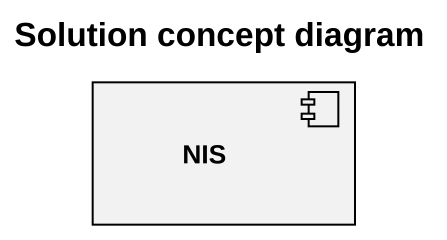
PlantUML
@startuml
title Solution concept diagram
component NIS
@enduml
